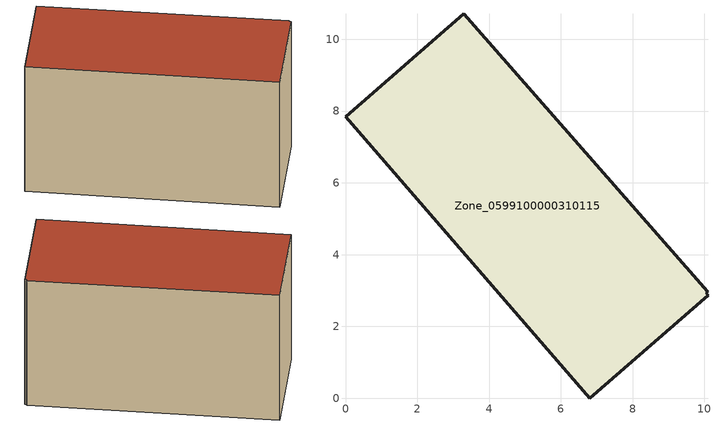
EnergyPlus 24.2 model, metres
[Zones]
Zone_0599100000310115
 floor ground (C_G): 0,7.84 3.3,10.71 10.1,2.97 10.05,2.93 10.1,2.87 6.8,0 z0
 wall outside (C_F): 3.3,10.71 0,7.84 6.8,0 10.1,2.87 10.05,2.93 10.1,2.97 3.3,10.71 z0:6.12
 roof outside (C_R): 6.8,0 10.1,2.87 10.05,2.93 10.1,2.97 3.3,10.71 0,7.84 z6.12
[BUILDING]
Pand.0599100000310115: North Axis=0; Terrain=City; Loads Convergence Tolerance Value=0.04; Temperature Convergence Tolerance Value=0.4; Solar Distribution=FullExterior; Maximum Number of Warmup Days=25; Minimum Number of Warmup Days=1
[Site:Location]
Rotterdam.The.Hague.AP_ZH_NLD Design_Conditions: Latitude=51.96; Longitude=4.45; Time Zone=1; Elevation=-4.5
[SITE:GROUNDTEMPERATURE:BUILDINGSURFACE]
18, 18, 18, 18, 18, 18, 18, 18, 18, 18, 18, 18
[MATERIAL] Thermal Absorptance=0.9; Solar Absorptance=0.7; Visible Absorptance=0.7
Name | Roughness | Thickness | Conductivity | Density | Specific Heat
G.TI.1946 | MediumSmooth | 0.15 | 1 | 540 | 1210
F.TI.1946 | Rough | 0.3 | 0.857143 | 1920 | 840
R.TI.1946 | MediumRough | 0.2 | 0.1 | 1500 | 1000
[CONSTRUCTION]
C_G: G.TI.1946
C_F: F.TI.1946
C_R: R.TI.1946
[ZONE]
Zone_0599100000310115: Type=1; Multiplier=1; Ceiling Height=Autocalculate; Volume=Autocalculate; Floor Area=autocalculate; Part of Total Floor Area=Yes
[ZONEINFILTRATION:DESIGNFLOWRATE]
Infil_Zone_0599100000310115: Zone or ZoneList or Space or SpaceList=Zone_0599100000310115; Schedule=AlwaysOn; Design Flow Rate Calculation Method=Flow/Area; Flow Rate per Floor Area=0.003; Constant Term Coefficient=1; Temperature Term Coefficient=0; Velocity Term Coefficient=0; Velocity Squared Term Coefficient=0
[HVACTEMPLATE:ZONE:IDEALLOADSAIRSYSTEM]
Zone_0599100000310115: Maximum Heating Supply Air Temperature=50; Minimum Cooling Supply Air Temperature=13; Maximum Heating Supply Air Humidity Ratio=0.0156; Minimum Cooling Supply Air Humidity Ratio=0.0077; Heating Limit=NoLimit; Cooling Limit=NoLimit; Dehumidification Control Type=ConstantSensibleHeatRatio; Cooling Sensible Heat Ratio=0.7; Dehumidification Setpoint=60; Humidification Control Type=None; Humidification Setpoint=30; Outdoor Air Method=None; Outdoor Air Flow Rate per Person=0.00944; Outdoor Air Flow Rate per Zone Floor Area=0; Outdoor Air Flow Rate per Zone=0; Demand Controlled Ventilation Type=None; Outdoor Air Economizer Type=NoEconomizer; Heat Recovery Type=None; Sensible Heat Recovery Effectiveness=0.7; Latent Heat Recovery Effectiveness=0.65
[ZONECONTROL:THERMOSTAT]
ThermostatControl_Zone_0599100000310115: Zone or ZoneList=Zone_0599100000310115; Control Type Schedule=DualSetpointControlType; Control 1=Thermostat_Zone_0599100000310115; Temperature Difference Between Cutout And Setpoint=0
[THERMOSTATSETPOINT:DUALSETPOINT]
Thermostat_Zone_0599100000310115: Heating Setpoint Temperature Schedule=HeatingSetpoint_Zone_0599100000310115; Cooling Setpoint Temperature Schedule=CoolingSetpoint_Zone_0599100000310115
[SCHEDULE:COMPACT]
HeatingSetpoint_Zone_0599100000310115: Through: 12/31, For: AllDays, Until: 24:00, 21
CoolingSetpoint_Zone_0599100000310115: Through: 12/31, For: AllDays, Until: 24:00, 24
DualSetpointControlType: Through: 12/31, For: AllDays, Until: 24:00, 4
AlwaysOn: Through: 12/31, For: AllDays, Until: 24:00, 1
